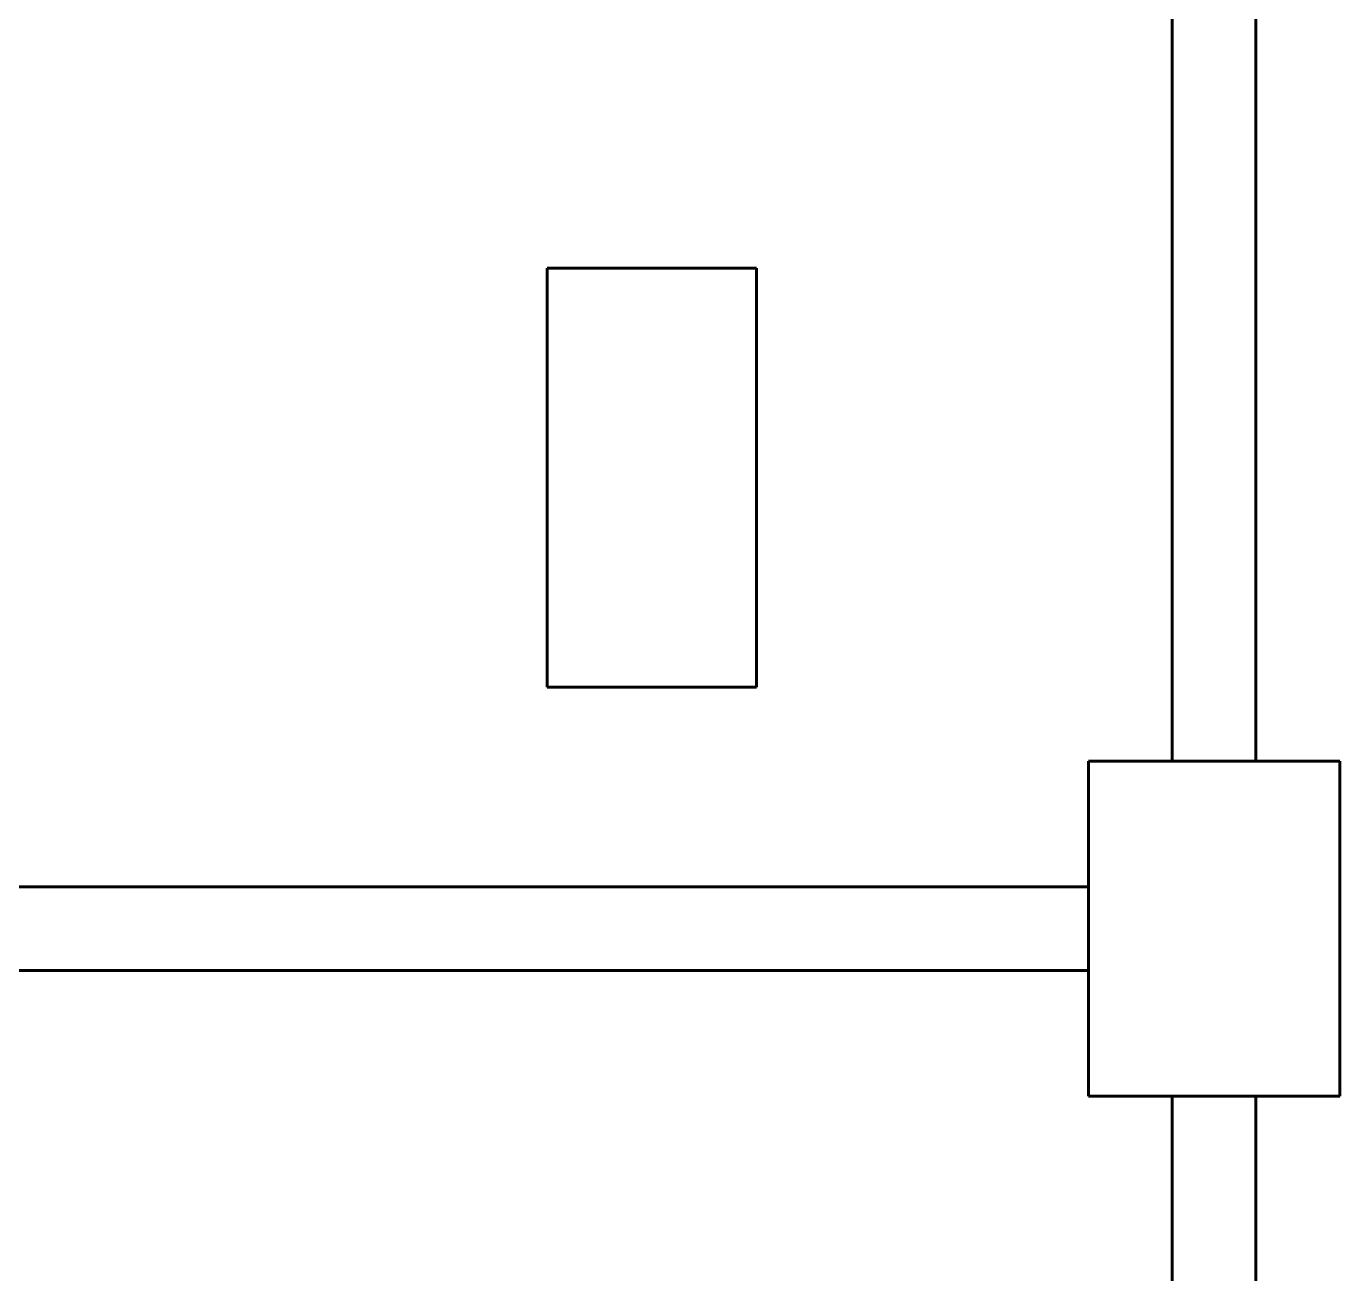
# Model space of a CAD drawing. Extents: x 0 to 297, y 0 to 292.
# Drawn here: x 266.5 to 274.34, y 175.23 to 182.67 of the extents above; entities that cross this region are included whole.
import ezdxf

# ---------------------------------------------------------------- set-up
doc = ezdxf.new("R2010")
doc.units = 0
doc.header["$MEASUREMENT"] = 0
doc.linetypes.add('K5LT_BASIC', pattern=[0])
doc.layers.add('Системный слой', color=7, linetype='Continuous')

# ---------------------------------------------------------------- blocks, each defined once
blk = doc.blocks.new('*U')
at = {"layer": 'Системный слой', "linetype": 'K5LT_BASIC', "lineweight": 60}
for p, q in [((270.8574, 181.2264), (269.6074, 181.2264)), ((269.6074, 181.2264), (269.6074, 178.7264)), ((270.8574, 178.7264), (270.8574, 181.2264)), ((269.6074, 178.7264), (270.8574, 178.7264)), ((272.8378, 178.2856), (272.8378, 176.2856)), ((274.3378, 178.2856), (272.8378, 178.2856)), ((274.3378, 176.2856), (274.3378, 178.2856)), ((272.8378, 176.2856), (274.3378, 176.2856))]:
    blk.add_line(p, q, dxfattribs=at)

msp = doc.modelspace()

# ---------------------------------------------------------------- linework, layer by layer
at = {"layer": 'Системный слой', "linetype": 'K5LT_BASIC', "lineweight": 60}
for p, q in [((273.3378, 178.2856), (273.3378, 183.7856)), ((273.8378, 183.7856), (273.8378, 178.2856)), ((272.8378, 178.2856), (274.3378, 178.2856)), ((272.8378, 178.2856), (272.8378, 176.2856)), ((272.8378, 176.2856), (272.8378, 178.2856)), ((272.8378, 178.2856), (274.3378, 178.2856)), ((272.8378, 178.2856), (274.3378, 178.2856)), ((272.8378, 178.2856), (272.8378, 176.2856)), ((272.8378, 176.2856), (272.8378, 178.2856)), ((272.8378, 178.2856), (274.3378, 178.2856)), ((274.3378, 178.2856), (273.3378, 178.2856)), ((274.3378, 178.2856), (273.3378, 178.2856)), ((274.3378, 178.2856), (274.3378, 176.2856)), ((274.3378, 176.2856), (274.3378, 178.2856)), ((274.3378, 178.2856), (274.3378, 176.2856)), ((274.3378, 176.2856), (274.3378, 178.2856)), ((272.8381, 177.5354), (252.8378, 177.5354)), ((272.8381, 177.5354), (259.8381, 177.5354)), ((274.3378, 177.5356), (274.3378, 176.7856)), ((274.3378, 177.5356), (274.3378, 176.7856)), ((272.8378, 177.0354), (252.8378, 177.0354)), ((259.8381, 177.0354), (272.8378, 177.0354)), ((274.3378, 176.2856), (272.8378, 176.2856)), ((272.8378, 176.2856), (274.3378, 176.2856)), ((274.3378, 176.2856), (272.8378, 176.2856)), ((272.8378, 176.2856), (274.3378, 176.2856)), ((273.3378, 170.7856), (273.3378, 176.2856)), ((273.8378, 176.2856), (273.8378, 170.7856))]:
    msp.add_line(p, q, dxfattribs=at)

# ---------------------------------------------------------------- block references
at = {"layer": 'Системный слой'}
msp.add_blockref('*U', (0, 0), dxfattribs=at)
msp.add_blockref('*U', (0, 0), dxfattribs=at)
msp.add_blockref('*U', (0, 0), dxfattribs=at)
msp.add_blockref('*U', (0, 0), dxfattribs=at)
msp.add_blockref('*U', (0, 0), dxfattribs=at)
msp.add_blockref('*U', (0, 0), dxfattribs=at)
msp.add_blockref('*U', (0, 0), dxfattribs=at)
msp.add_blockref('*U', (0, 0), dxfattribs=at)
msp.add_blockref('*U', (0, 0), dxfattribs=at)
msp.add_blockref('*U', (0, 0), dxfattribs=at)
msp.add_blockref('*U', (0, 0), dxfattribs=at)
msp.add_blockref('*U', (0, 0), dxfattribs=at)
msp.add_blockref('*U', (0, 0), dxfattribs=at)
msp.add_blockref('*U', (0, 0), dxfattribs=at)
msp.add_blockref('*U', (0, 0), dxfattribs=at)
msp.add_blockref('*U', (0, 0), dxfattribs=at)
msp.add_blockref('*U', (0, 0), dxfattribs=at)
msp.add_blockref('*U', (0, 0), dxfattribs=at)
msp.add_blockref('*U', (0, 0), dxfattribs=at)
msp.add_blockref('*U', (0, 0), dxfattribs=at)
msp.add_blockref('*U', (0, 0), dxfattribs=at)
msp.add_blockref('*U', (0, 0), dxfattribs=at)
msp.add_blockref('*U', (0, 0), dxfattribs=at)
msp.add_blockref('*U', (0, 0), dxfattribs=at)
msp.add_blockref('*U', (0, 0), dxfattribs=at)
msp.add_blockref('*U', (0, 0), dxfattribs=at)
msp.add_blockref('*U', (0, 0), dxfattribs=at)
msp.add_blockref('*U', (0, 0), dxfattribs=at)
msp.add_blockref('*U', (0, 0), dxfattribs=at)
msp.add_blockref('*U', (0, 0), dxfattribs=at)
msp.add_blockref('*U', (0, 0), dxfattribs=at)
msp.add_blockref('*U', (0, 0), dxfattribs=at)
msp.add_blockref('*U', (0, 0), dxfattribs=at)
msp.add_blockref('*U', (0, 0), dxfattribs=at)
msp.add_blockref('*U', (0, 0), dxfattribs=at)
msp.add_blockref('*U', (0, 0), dxfattribs=at)
msp.add_blockref('*U', (0, 0), dxfattribs=at)
msp.add_blockref('*U', (0, 0), dxfattribs=at)
msp.add_blockref('*U', (0, 0), dxfattribs=at)
msp.add_blockref('*U', (0, 0), dxfattribs=at)
msp.add_blockref('*U', (0, 0), dxfattribs=at)
msp.add_blockref('*U', (0, 0), dxfattribs=at)
msp.add_blockref('*U', (0, 0), dxfattribs=at)
msp.add_blockref('*U', (0, 0), dxfattribs=at)
msp.add_blockref('*U', (0, 0), dxfattribs=at)
msp.add_blockref('*U', (0, 0), dxfattribs=at)
msp.add_blockref('*U', (0, 0), dxfattribs=at)
msp.add_blockref('*U', (0, 0), dxfattribs=at)
msp.add_blockref('*U', (0, 0), dxfattribs=at)
msp.add_blockref('*U', (0, 0), dxfattribs=at)
msp.add_blockref('*U', (0, 0), dxfattribs=at)
msp.add_blockref('*U', (0, 0), dxfattribs=at)
msp.add_blockref('*U', (0, 0), dxfattribs=at)
msp.add_blockref('*U', (0, 0), dxfattribs=at)
msp.add_blockref('*U', (0, 0), dxfattribs=at)
msp.add_blockref('*U', (0, 0), dxfattribs=at)
msp.add_blockref('*U', (0, 0), dxfattribs=at)
msp.add_blockref('*U', (0, 0), dxfattribs=at)
msp.add_blockref('*U', (0, 0), dxfattribs=at)
msp.add_blockref('*U', (0, 0), dxfattribs=at)
msp.add_blockref('*U', (0, 0), dxfattribs=at)
msp.add_blockref('*U', (0, 0), dxfattribs=at)
msp.add_blockref('*U', (0, 0), dxfattribs=at)
msp.add_blockref('*U', (0, 0), dxfattribs=at)
msp.add_blockref('*U', (0, 0), dxfattribs=at)
msp.add_blockref('*U', (0, 0), dxfattribs=at)
msp.add_blockref('*U', (0, 0), dxfattribs=at)
msp.add_blockref('*U', (0, 0), dxfattribs=at)
msp.add_blockref('*U', (0, 0), dxfattribs=at)
msp.add_blockref('*U', (0, 0), dxfattribs=at)
msp.add_blockref('*U', (0, 0), dxfattribs=at)
msp.add_blockref('*U', (0, 0), dxfattribs=at)
msp.add_blockref('*U', (0, 0), dxfattribs=at)
msp.add_blockref('*U', (0, 0), dxfattribs=at)
msp.add_blockref('*U', (0, 0), dxfattribs=at)
msp.add_blockref('*U', (0, 0), dxfattribs=at)
msp.add_blockref('*U', (0, 0), dxfattribs=at)
msp.add_blockref('*U', (0, 0), dxfattribs=at)
msp.add_blockref('*U', (0, 0), dxfattribs=at)
msp.add_blockref('*U', (0, 0), dxfattribs=at)
msp.add_blockref('*U', (0, 0), dxfattribs=at)
msp.add_blockref('*U', (0, 0), dxfattribs=at)
msp.add_blockref('*U', (0, 0), dxfattribs=at)
msp.add_blockref('*U', (0, 0), dxfattribs=at)
msp.add_blockref('*U', (0, 0), dxfattribs=at)
msp.add_blockref('*U', (0, 0), dxfattribs=at)
msp.add_blockref('*U', (0, 0), dxfattribs=at)
msp.add_blockref('*U', (0, 0), dxfattribs=at)
msp.add_blockref('*U', (0, 0), dxfattribs=at)
msp.add_blockref('*U', (0, 0), dxfattribs=at)
msp.add_blockref('*U', (0, 0), dxfattribs=at)
msp.add_blockref('*U', (0, 0), dxfattribs=at)
msp.add_blockref('*U', (0, 0), dxfattribs=at)
msp.add_blockref('*U', (0, 0), dxfattribs=at)
msp.add_blockref('*U', (0, 0), dxfattribs=at)
msp.add_blockref('*U', (0, 0), dxfattribs=at)
msp.add_blockref('*U', (0, 0), dxfattribs=at)
msp.add_blockref('*U', (0, 0), dxfattribs=at)
msp.add_blockref('*U', (0, 0), dxfattribs=at)
msp.add_blockref('*U', (0, 0), dxfattribs=at)
msp.add_blockref('*U', (0, 0), dxfattribs=at)
msp.add_blockref('*U', (0, 0), dxfattribs=at)
msp.add_blockref('*U', (0, 0), dxfattribs=at)
msp.add_blockref('*U', (0, 0), dxfattribs=at)
msp.add_blockref('*U', (0, 0), dxfattribs=at)
msp.add_blockref('*U', (0, 0), dxfattribs=at)
msp.add_blockref('*U', (0, 0), dxfattribs=at)
msp.add_blockref('*U', (0, 0), dxfattribs=at)
msp.add_blockref('*U', (0, 0), dxfattribs=at)
msp.add_blockref('*U', (0, 0), dxfattribs=at)
msp.add_blockref('*U', (0, 0), dxfattribs=at)
msp.add_blockref('*U', (0, 0), dxfattribs=at)
msp.add_blockref('*U', (0, 0), dxfattribs=at)
msp.add_blockref('*U', (0, 0), dxfattribs=at)
msp.add_blockref('*U', (0, 0), dxfattribs=at)
msp.add_blockref('*U', (0, 0), dxfattribs=at)
msp.add_blockref('*U', (0, 0), dxfattribs=at)
msp.add_blockref('*U', (0, 0), dxfattribs=at)
msp.add_blockref('*U', (0, 0), dxfattribs=at)
msp.add_blockref('*U', (0, 0), dxfattribs=at)
msp.add_blockref('*U', (0, 0), dxfattribs=at)
msp.add_blockref('*U', (0, 0), dxfattribs=at)
msp.add_blockref('*U', (0, 0), dxfattribs=at)
msp.add_blockref('*U', (0, 0), dxfattribs=at)
msp.add_blockref('*U', (0, 0), dxfattribs=at)
msp.add_blockref('*U', (0, 0), dxfattribs=at)
msp.add_blockref('*U', (0, 0), dxfattribs=at)
msp.add_blockref('*U', (0, 0), dxfattribs=at)
msp.add_blockref('*U', (0, 0), dxfattribs=at)
msp.add_blockref('*U', (0, 0), dxfattribs=at)
msp.add_blockref('*U', (0, 0), dxfattribs=at)
msp.add_blockref('*U', (0, 0), dxfattribs=at)
msp.add_blockref('*U', (0, 0), dxfattribs=at)
msp.add_blockref('*U', (0, 0), dxfattribs=at)
msp.add_blockref('*U', (0, 0), dxfattribs=at)
msp.add_blockref('*U', (0, 0), dxfattribs=at)
msp.add_blockref('*U', (0, 0), dxfattribs=at)
msp.add_blockref('*U', (0, 0), dxfattribs=at)
msp.add_blockref('*U', (0, 0), dxfattribs=at)
msp.add_blockref('*U', (0, 0), dxfattribs=at)
msp.add_blockref('*U', (0, 0), dxfattribs=at)
msp.add_blockref('*U', (0, 0), dxfattribs=at)
msp.add_blockref('*U', (0, 0), dxfattribs=at)
msp.add_blockref('*U', (0, 0), dxfattribs=at)
msp.add_blockref('*U', (0, 0), dxfattribs=at)
msp.add_blockref('*U', (0, 0), dxfattribs=at)
msp.add_blockref('*U', (0, 0), dxfattribs=at)
msp.add_blockref('*U', (0, 0), dxfattribs=at)
msp.add_blockref('*U', (0, 0), dxfattribs=at)
msp.add_blockref('*U', (0, 0), dxfattribs=at)
msp.add_blockref('*U', (0, 0), dxfattribs=at)
msp.add_blockref('*U', (0, 0), dxfattribs=at)
msp.add_blockref('*U', (0, 0), dxfattribs=at)
msp.add_blockref('*U', (0, 0), dxfattribs=at)
msp.add_blockref('*U', (0, 0), dxfattribs=at)
msp.add_blockref('*U', (0, 0), dxfattribs=at)
msp.add_blockref('*U', (0, 0), dxfattribs=at)
msp.add_blockref('*U', (0, 0), dxfattribs=at)
msp.add_blockref('*U', (0, 0), dxfattribs=at)
msp.add_blockref('*U', (0, 0), dxfattribs=at)
msp.add_blockref('*U', (0, 0), dxfattribs=at)
msp.add_blockref('*U', (0, 0), dxfattribs=at)
msp.add_blockref('*U', (0, 0), dxfattribs=at)
msp.add_blockref('*U', (0, 0), dxfattribs=at)
msp.add_blockref('*U', (0, 0), dxfattribs=at)
msp.add_blockref('*U', (0, 0), dxfattribs=at)
msp.add_blockref('*U', (0, 0), dxfattribs=at)
msp.add_blockref('*U', (0, 0), dxfattribs=at)
msp.add_blockref('*U', (0, 0), dxfattribs=at)
msp.add_blockref('*U', (0, 0), dxfattribs=at)
msp.add_blockref('*U', (0, 0), dxfattribs=at)
msp.add_blockref('*U', (0, 0), dxfattribs=at)
msp.add_blockref('*U', (0, 0), dxfattribs=at)
msp.add_blockref('*U', (0, 0), dxfattribs=at)
msp.add_blockref('*U', (0, 0), dxfattribs=at)
msp.add_blockref('*U', (0, 0), dxfattribs=at)
msp.add_blockref('*U', (0, 0), dxfattribs=at)
msp.add_blockref('*U', (0, 0), dxfattribs=at)
msp.add_blockref('*U', (0, 0), dxfattribs=at)
msp.add_blockref('*U', (0, 0), dxfattribs=at)
msp.add_blockref('*U', (0, 0), dxfattribs=at)
msp.add_blockref('*U', (0, 0), dxfattribs=at)
msp.add_blockref('*U', (0, 0), dxfattribs=at)
msp.add_blockref('*U', (0, 0), dxfattribs=at)
msp.add_blockref('*U', (0, 0), dxfattribs=at)
msp.add_blockref('*U', (0, 0), dxfattribs=at)
msp.add_blockref('*U', (0, 0), dxfattribs=at)
msp.add_blockref('*U', (0, 0), dxfattribs=at)
msp.add_blockref('*U', (0, 0), dxfattribs=at)
msp.add_blockref('*U', (0, 0), dxfattribs=at)
msp.add_blockref('*U', (0, 0), dxfattribs=at)
msp.add_blockref('*U', (0, 0), dxfattribs=at)
msp.add_blockref('*U', (0, 0), dxfattribs=at)
msp.add_blockref('*U', (0, 0), dxfattribs=at)
msp.add_blockref('*U', (0, 0), dxfattribs=at)
msp.add_blockref('*U', (0, 0), dxfattribs=at)
msp.add_blockref('*U', (0, 0), dxfattribs=at)
msp.add_blockref('*U', (0, 0), dxfattribs=at)
msp.add_blockref('*U', (0, 0), dxfattribs=at)
msp.add_blockref('*U', (0, 0), dxfattribs=at)
msp.add_blockref('*U', (0, 0), dxfattribs=at)
msp.add_blockref('*U', (0, 0), dxfattribs=at)
msp.add_blockref('*U', (0, 0), dxfattribs=at)
msp.add_blockref('*U', (0, 0), dxfattribs=at)
msp.add_blockref('*U', (0, 0), dxfattribs=at)
msp.add_blockref('*U', (0, 0), dxfattribs=at)
msp.add_blockref('*U', (0, 0), dxfattribs=at)
msp.add_blockref('*U', (0, 0), dxfattribs=at)
msp.add_blockref('*U', (0, 0), dxfattribs=at)
msp.add_blockref('*U', (0, 0), dxfattribs=at)
msp.add_blockref('*U', (0, 0), dxfattribs=at)
msp.add_blockref('*U', (0, 0), dxfattribs=at)
msp.add_blockref('*U', (0, 0), dxfattribs=at)
msp.add_blockref('*U', (0, 0), dxfattribs=at)
msp.add_blockref('*U', (0, 0), dxfattribs=at)
msp.add_blockref('*U', (0, 0), dxfattribs=at)
msp.add_blockref('*U', (0, 0), dxfattribs=at)
msp.add_blockref('*U', (0, 0), dxfattribs=at)
msp.add_blockref('*U', (0, 0), dxfattribs=at)
msp.add_blockref('*U', (0, 0), dxfattribs=at)
msp.add_blockref('*U', (0, 0), dxfattribs=at)
msp.add_blockref('*U', (0, 0), dxfattribs=at)
msp.add_blockref('*U', (0, 0), dxfattribs=at)
msp.add_blockref('*U', (0, 0), dxfattribs=at)
msp.add_blockref('*U', (0, 0), dxfattribs=at)
msp.add_blockref('*U', (0, 0), dxfattribs=at)
msp.add_blockref('*U', (0, 0), dxfattribs=at)
msp.add_blockref('*U', (0, 0), dxfattribs=at)
msp.add_blockref('*U', (0, 0), dxfattribs=at)
msp.add_blockref('*U', (0, 0), dxfattribs=at)
msp.add_blockref('*U', (0, 0), dxfattribs=at)
msp.add_blockref('*U', (0, 0), dxfattribs=at)
msp.add_blockref('*U', (0, 0), dxfattribs=at)
msp.add_blockref('*U', (0, 0), dxfattribs=at)
msp.add_blockref('*U', (0, 0), dxfattribs=at)
msp.add_blockref('*U', (0, 0), dxfattribs=at)
msp.add_blockref('*U', (0, 0), dxfattribs=at)
msp.add_blockref('*U', (0, 0), dxfattribs=at)
msp.add_blockref('*U', (0, 0), dxfattribs=at)
msp.add_blockref('*U', (0, 0), dxfattribs=at)
msp.add_blockref('*U', (0, 0), dxfattribs=at)
msp.add_blockref('*U', (0, 0), dxfattribs=at)
msp.add_blockref('*U', (0, 0), dxfattribs=at)
msp.add_blockref('*U', (0, 0), dxfattribs=at)
msp.add_blockref('*U', (0, 0), dxfattribs=at)
msp.add_blockref('*U', (0, 0), dxfattribs=at)
msp.add_blockref('*U', (0, 0), dxfattribs=at)
msp.add_blockref('*U', (0, 0), dxfattribs=at)
msp.add_blockref('*U', (0, 0), dxfattribs=at)
msp.add_blockref('*U', (0, 0), dxfattribs=at)
msp.add_blockref('*U', (0, 0), dxfattribs=at)
msp.add_blockref('*U', (0, 0), dxfattribs=at)
msp.add_blockref('*U', (0, 0), dxfattribs=at)
msp.add_blockref('*U', (0, 0), dxfattribs=at)
msp.add_blockref('*U', (0, 0), dxfattribs=at)
msp.add_blockref('*U', (0, 0), dxfattribs=at)
msp.add_blockref('*U', (0, 0), dxfattribs=at)
msp.add_blockref('*U', (0, 0), dxfattribs=at)
msp.add_blockref('*U', (0, 0), dxfattribs=at)
msp.add_blockref('*U', (0, 0), dxfattribs=at)
msp.add_blockref('*U', (0, 0), dxfattribs=at)
msp.add_blockref('*U', (0, 0), dxfattribs=at)
msp.add_blockref('*U', (0, 0), dxfattribs=at)
msp.add_blockref('*U', (0, 0), dxfattribs=at)
msp.add_blockref('*U', (0, 0), dxfattribs=at)
msp.add_blockref('*U', (0, 0), dxfattribs=at)
msp.add_blockref('*U', (0, 0), dxfattribs=at)
msp.add_blockref('*U', (0, 0), dxfattribs=at)
msp.add_blockref('*U', (0, 0), dxfattribs=at)
msp.add_blockref('*U', (0, 0), dxfattribs=at)
msp.add_blockref('*U', (0, 0), dxfattribs=at)
msp.add_blockref('*U', (0, 0), dxfattribs=at)
msp.add_blockref('*U', (0, 0), dxfattribs=at)
msp.add_blockref('*U', (0, 0), dxfattribs=at)
msp.add_blockref('*U', (0, 0), dxfattribs=at)
msp.add_blockref('*U', (0, 0), dxfattribs=at)
msp.add_blockref('*U', (0, 0), dxfattribs=at)
msp.add_blockref('*U', (0, 0), dxfattribs=at)
msp.add_blockref('*U', (0, 0), dxfattribs=at)
msp.add_blockref('*U', (0, 0), dxfattribs=at)
msp.add_blockref('*U', (0, 0), dxfattribs=at)
msp.add_blockref('*U', (0, 0), dxfattribs=at)
msp.add_blockref('*U', (0, 0), dxfattribs=at)
msp.add_blockref('*U', (0, 0), dxfattribs=at)
msp.add_blockref('*U', (0, 0), dxfattribs=at)
msp.add_blockref('*U', (0, 0), dxfattribs=at)
msp.add_blockref('*U', (0, 0), dxfattribs=at)
msp.add_blockref('*U', (0, 0), dxfattribs=at)
msp.add_blockref('*U', (0, 0), dxfattribs=at)
msp.add_blockref('*U', (0, 0), dxfattribs=at)
msp.add_blockref('*U', (0, 0), dxfattribs=at)
msp.add_blockref('*U', (0, 0), dxfattribs=at)
msp.add_blockref('*U', (0, 0), dxfattribs=at)
msp.add_blockref('*U', (0, 0), dxfattribs=at)
msp.add_blockref('*U', (0, 0), dxfattribs=at)
msp.add_blockref('*U', (0, 0), dxfattribs=at)
msp.add_blockref('*U', (0, 0), dxfattribs=at)
msp.add_blockref('*U', (0, 0), dxfattribs=at)
msp.add_blockref('*U', (0, 0), dxfattribs=at)
msp.add_blockref('*U', (0, 0), dxfattribs=at)
msp.add_blockref('*U', (0, 0), dxfattribs=at)
msp.add_blockref('*U', (0, 0), dxfattribs=at)
msp.add_blockref('*U', (0, 0), dxfattribs=at)
msp.add_blockref('*U', (0, 0), dxfattribs=at)
msp.add_blockref('*U', (0, 0), dxfattribs=at)
msp.add_blockref('*U', (0, 0), dxfattribs=at)
msp.add_blockref('*U', (0, 0), dxfattribs=at)
msp.add_blockref('*U', (0, 0), dxfattribs=at)
msp.add_blockref('*U', (0, 0), dxfattribs=at)
msp.add_blockref('*U', (0, 0), dxfattribs=at)
msp.add_blockref('*U', (0, 0), dxfattribs=at)
msp.add_blockref('*U', (0, 0), dxfattribs=at)
msp.add_blockref('*U', (0, 0), dxfattribs=at)
msp.add_blockref('*U', (0, 0), dxfattribs=at)
msp.add_blockref('*U', (0, 0), dxfattribs=at)
msp.add_blockref('*U', (0, 0), dxfattribs=at)
msp.add_blockref('*U', (0, 0), dxfattribs=at)
msp.add_blockref('*U', (0, 0), dxfattribs=at)
msp.add_blockref('*U', (0, 0), dxfattribs=at)
msp.add_blockref('*U', (0, 0), dxfattribs=at)
msp.add_blockref('*U', (0, 0), dxfattribs=at)
msp.add_blockref('*U', (0, 0), dxfattribs=at)
msp.add_blockref('*U', (0, 0), dxfattribs=at)
msp.add_blockref('*U', (0, 0), dxfattribs=at)
msp.add_blockref('*U', (0, 0), dxfattribs=at)
msp.add_blockref('*U', (0, 0), dxfattribs=at)
msp.add_blockref('*U', (0, 0), dxfattribs=at)
msp.add_blockref('*U', (0, 0), dxfattribs=at)
msp.add_blockref('*U', (0, 0), dxfattribs=at)
msp.add_blockref('*U', (0, 0), dxfattribs=at)
msp.add_blockref('*U', (0, 0), dxfattribs=at)
msp.add_blockref('*U', (0, 0), dxfattribs=at)
msp.add_blockref('*U', (0, 0), dxfattribs=at)
msp.add_blockref('*U', (0, 0), dxfattribs=at)
msp.add_blockref('*U', (0, 0), dxfattribs=at)
msp.add_blockref('*U', (0, 0), dxfattribs=at)
msp.add_blockref('*U', (0, 0), dxfattribs=at)
msp.add_blockref('*U', (0, 0), dxfattribs=at)
msp.add_blockref('*U', (0, 0), dxfattribs=at)
msp.add_blockref('*U', (0, 0), dxfattribs=at)
msp.add_blockref('*U', (0, 0), dxfattribs=at)
msp.add_blockref('*U', (0, 0), dxfattribs=at)
msp.add_blockref('*U', (0, 0), dxfattribs=at)
msp.add_blockref('*U', (0, 0), dxfattribs=at)
msp.add_blockref('*U', (0, 0), dxfattribs=at)
msp.add_blockref('*U', (0, 0), dxfattribs=at)
msp.add_blockref('*U', (0, 0), dxfattribs=at)
msp.add_blockref('*U', (0, 0), dxfattribs=at)
msp.add_blockref('*U', (0, 0), dxfattribs=at)
msp.add_blockref('*U', (0, 0), dxfattribs=at)
msp.add_blockref('*U', (0, 0), dxfattribs=at)
msp.add_blockref('*U', (0, 0), dxfattribs=at)
msp.add_blockref('*U', (0, 0), dxfattribs=at)
msp.add_blockref('*U', (0, 0), dxfattribs=at)
msp.add_blockref('*U', (0, 0), dxfattribs=at)
msp.add_blockref('*U', (0, 0), dxfattribs=at)
msp.add_blockref('*U', (0, 0), dxfattribs=at)
msp.add_blockref('*U', (0, 0), dxfattribs=at)
msp.add_blockref('*U', (0, 0), dxfattribs=at)
msp.add_blockref('*U', (0, 0), dxfattribs=at)
msp.add_blockref('*U', (0, 0), dxfattribs=at)
msp.add_blockref('*U', (0, 0), dxfattribs=at)
msp.add_blockref('*U', (0, 0), dxfattribs=at)
msp.add_blockref('*U', (0, 0), dxfattribs=at)
msp.add_blockref('*U', (0, 0), dxfattribs=at)
msp.add_blockref('*U', (0, 0), dxfattribs=at)
msp.add_blockref('*U', (0, 0), dxfattribs=at)
msp.add_blockref('*U', (0, 0), dxfattribs=at)
msp.add_blockref('*U', (0, 0), dxfattribs=at)
msp.add_blockref('*U', (0, 0), dxfattribs=at)
msp.add_blockref('*U', (0, 0), dxfattribs=at)
msp.add_blockref('*U', (0, 0), dxfattribs=at)
msp.add_blockref('*U', (0, 0), dxfattribs=at)
msp.add_blockref('*U', (0, 0), dxfattribs=at)
msp.add_blockref('*U', (0, 0), dxfattribs=at)
msp.add_blockref('*U', (0, 0), dxfattribs=at)
msp.add_blockref('*U', (0, 0), dxfattribs=at)
msp.add_blockref('*U', (0, 0), dxfattribs=at)
msp.add_blockref('*U', (0, 0), dxfattribs=at)
msp.add_blockref('*U', (0, 0), dxfattribs=at)
msp.add_blockref('*U', (0, 0), dxfattribs=at)
msp.add_blockref('*U', (0, 0), dxfattribs=at)
msp.add_blockref('*U', (0, 0), dxfattribs=at)
msp.add_blockref('*U', (0, 0), dxfattribs=at)
msp.add_blockref('*U', (0, 0), dxfattribs=at)
msp.add_blockref('*U', (0, 0), dxfattribs=at)
msp.add_blockref('*U', (0, 0), dxfattribs=at)
msp.add_blockref('*U', (0, 0), dxfattribs=at)
msp.add_blockref('*U', (0, 0), dxfattribs=at)
msp.add_blockref('*U', (0, 0), dxfattribs=at)
msp.add_blockref('*U', (0, 0), dxfattribs=at)
msp.add_blockref('*U', (0, 0), dxfattribs=at)
msp.add_blockref('*U', (0, 0), dxfattribs=at)
msp.add_blockref('*U', (0, 0), dxfattribs=at)
msp.add_blockref('*U', (0, 0), dxfattribs=at)
msp.add_blockref('*U', (0, 0), dxfattribs=at)
msp.add_blockref('*U', (0, 0), dxfattribs=at)
msp.add_blockref('*U', (0, 0), dxfattribs=at)
msp.add_blockref('*U', (0, 0), dxfattribs=at)
msp.add_blockref('*U', (0, 0), dxfattribs=at)
msp.add_blockref('*U', (0, 0), dxfattribs=at)
msp.add_blockref('*U', (0, 0), dxfattribs=at)
msp.add_blockref('*U', (0, 0), dxfattribs=at)
msp.add_blockref('*U', (0, 0), dxfattribs=at)
msp.add_blockref('*U', (0, 0), dxfattribs=at)
msp.add_blockref('*U', (0, 0), dxfattribs=at)
msp.add_blockref('*U', (0, 0), dxfattribs=at)
msp.add_blockref('*U', (0, 0), dxfattribs=at)
msp.add_blockref('*U', (0, 0), dxfattribs=at)
msp.add_blockref('*U', (0, 0), dxfattribs=at)
msp.add_blockref('*U', (0, 0), dxfattribs=at)
msp.add_blockref('*U', (0, 0), dxfattribs=at)
msp.add_blockref('*U', (0, 0), dxfattribs=at)
msp.add_blockref('*U', (0, 0), dxfattribs=at)
msp.add_blockref('*U', (0, 0), dxfattribs=at)
msp.add_blockref('*U', (0, 0), dxfattribs=at)
msp.add_blockref('*U', (0, 0), dxfattribs=at)
msp.add_blockref('*U', (0, 0), dxfattribs=at)
msp.add_blockref('*U', (0, 0), dxfattribs=at)
msp.add_blockref('*U', (0, 0), dxfattribs=at)
msp.add_blockref('*U', (0, 0), dxfattribs=at)

doc.saveas('drawing.dxf')
